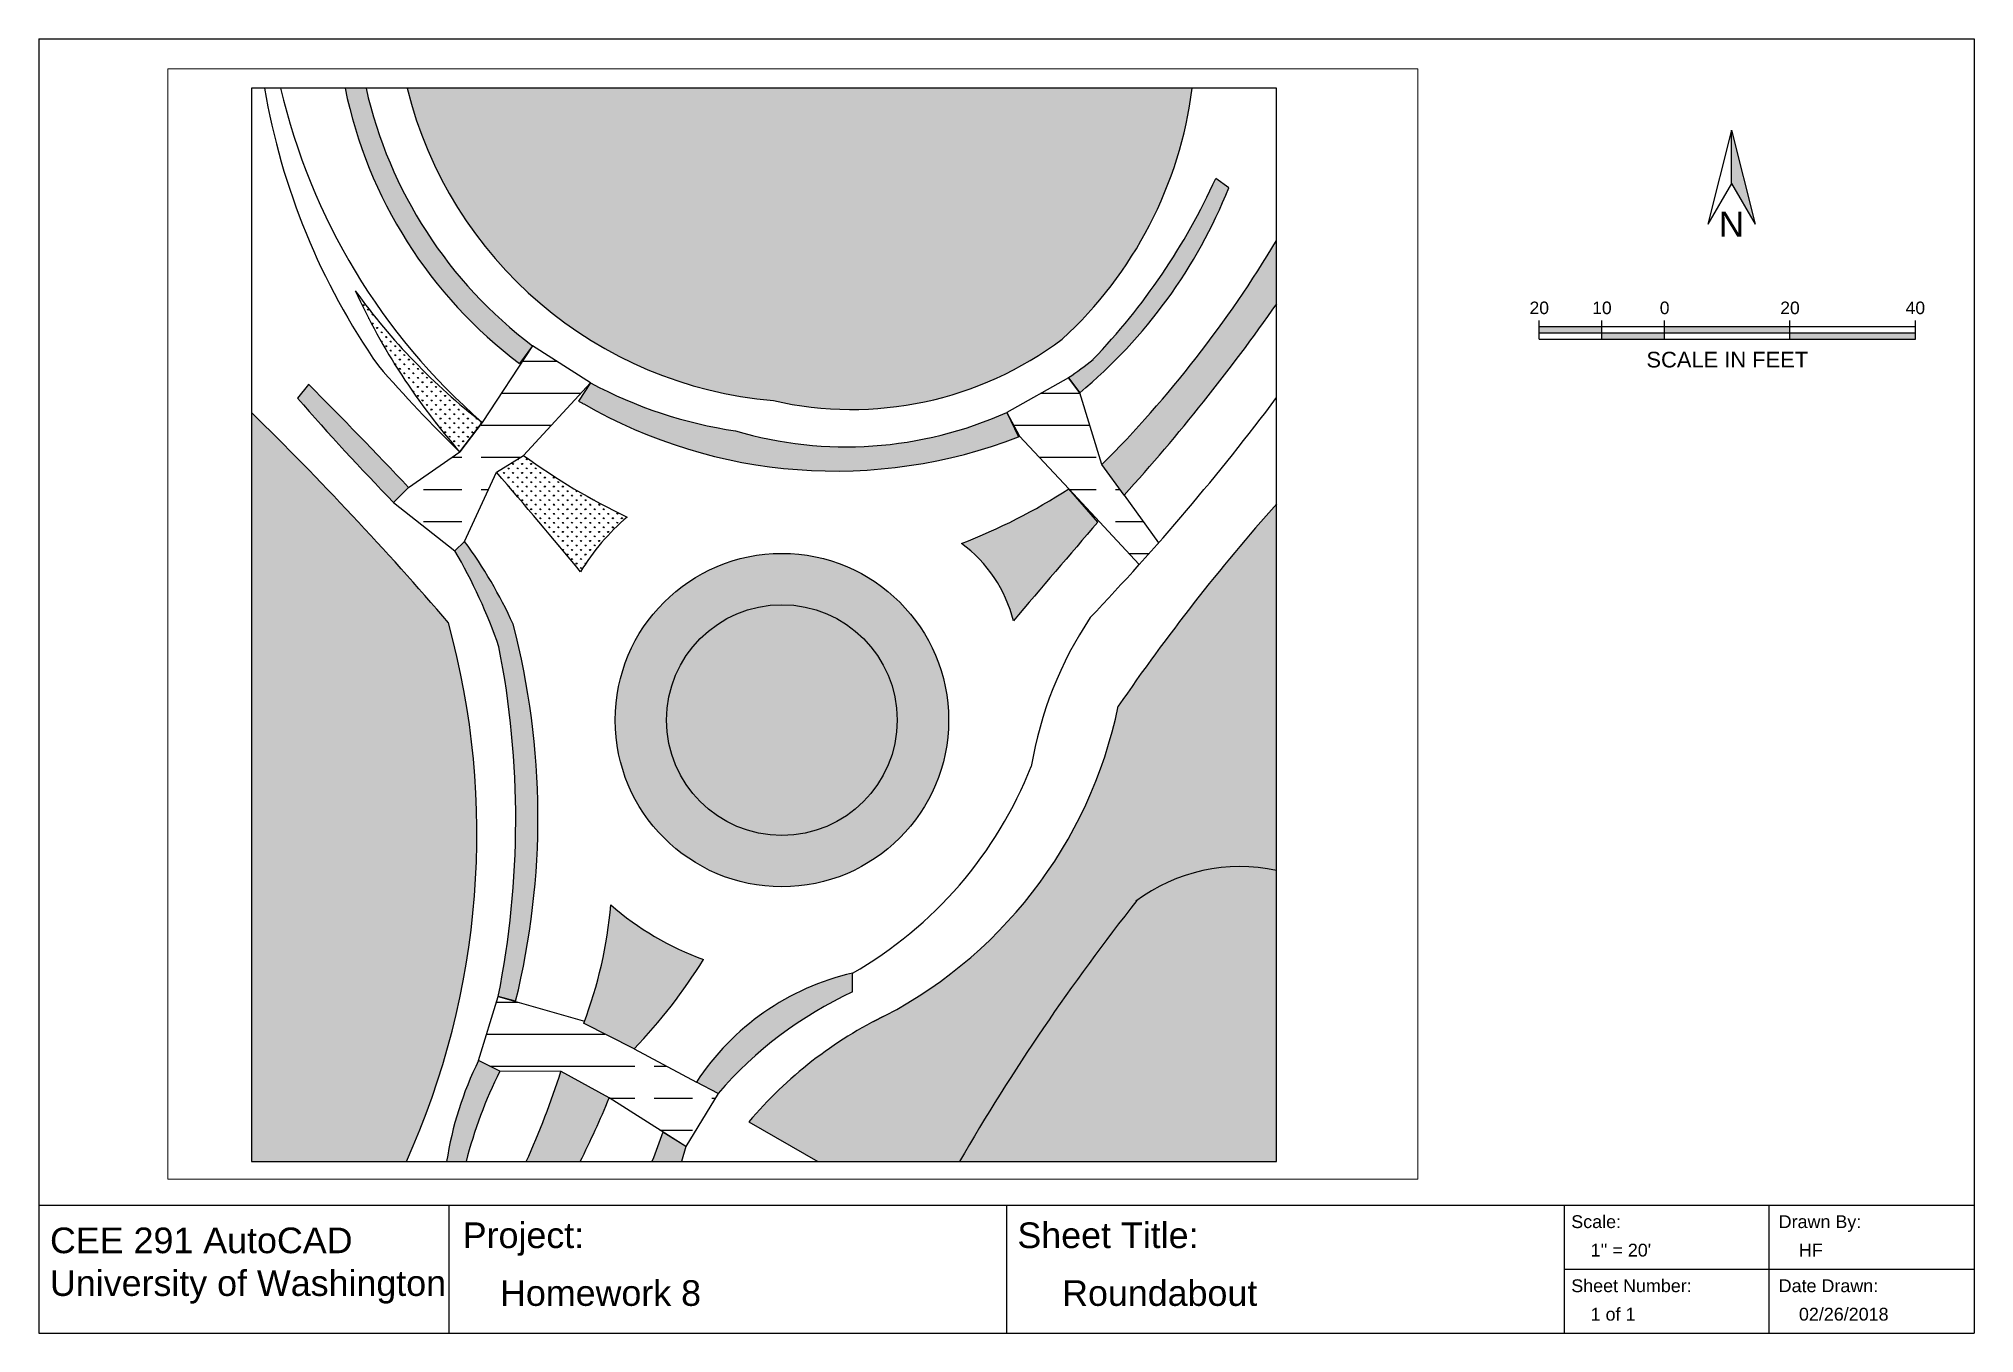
# Paper-space layout 'Layout1' of a CAD drawing. Header units: feet. Extents: x 0.8 to 15.9, y 0.2 to 10.3.
# The model-space entities are those that its viewports show. They can reach past a viewport. Long polylines and large blocks are cut down to what shows.
import ezdxf
from ezdxf.enums import TextEntityAlignment as Align

# ---------------------------------------------------------------- set-up
doc = ezdxf.new("R2010")
doc.units = ezdxf.units.FT
doc.header["$MEASUREMENT"] = 0
for name, color, linetype in [('Clay', 22, 'Continuous'), ('Crosswalks', 7, 'Continuous'), ('Frame', 7, 'Continuous'), ('Planter Areas', 7, 'Continuous'), ('Roadway Lines', 7, 'Continuous'), ('Sidewalk Lines', 7, 'Continuous'), ('TITLEBLOCK', 7, 'Continuous'), ('Wheel', 7, 'Continuous')]:
    doc.layers.add(name, color=color, linetype=linetype)
doc.layers.get('0').freeze()
doc.styles.get("Standard").update_dxf_attribs({"font": 'Arial.ttf'})
pattern_1 = [(90, (39.706, 1.9203), (-0.7071068, 0.7071068), [0.1875, -1.2267136]), (45, (39.706, 1.9203), (-0.7071068, 0.7071068), [0.1875, -0.8125]), (135, (39.706, 1.9203), (-0.7071068, -0.7071068), [0.1875, -0.8125])]
pattern_2 = [(0, (39.706, 1.9203), (0, 5), [24, -3, 6, -3])]
pattern_3 = [(0, (39.70602, 1.9203), (0, 0.1875), []), (0, (39.70602, 1.95155), (0, 0.1875), []), (0, (39.70602, 1.9828), (0, 0.1875), []), (0, (39.70602, 2.0453), (0, 0.1875), [0.1875, -0.125])]

# ---------------------------------------------------------------- blocks, each defined once
blk = doc.blocks.new('Scale Bar')
at = {"color": 7}
for p, q in [((-1.5, 0), (-1.5, 0.15)), ((-1.5, 0.1), (1.5, 0.1)), ((-1.5, 0.05), (1.5, 0.05)), ((-1.5, 0), (1.5, 0)), ((-1, 0), (-1, 0.15)), ((-0.5, 0), (-0.5, 0.15)), ((0.5, 0), (0.5, 0.15)), ((1.5, 0), (1.5, 0.15))]:
    blk.add_line(p, q, dxfattribs=at)
for points in [[(-1.5, 0.05), (-1.5, 0.1), (-1, 0.05), (-1, 0.1)], [(-1, 0), (-1, 0.05), (-0.5, 0), (-0.5, 0.05)], [(-0.5, 0.05), (-0.5, 0.1), (0.5, 0.05), (0.5, 0.1)], [(0.5, 0), (0.5, 0.05), (1.5, 0), (1.5, 0.05)]]:
    blk.add_solid(points)
for s, height, p in [('20', 0.1, (-1.5, 0.25)), ('10', 0.1, (-1, 0.25)), ('0', 0.1, (-0.5, 0.25)), ('20', 0.1, (0.5, 0.25)), ('40', 0.1, (1.5, 0.25)), ('SCALE IN FEET', 0.125, (0, -0.163))]:
    blk.add_text(s, height=height, dxfattribs=at).set_placement(p, align=Align.MIDDLE)
blk = doc.blocks.new('North Arrow')
h = blk.add_hatch(color=256)
h.dxf.hatch_style = 1
h.paths.add_polyline_path([(0, 0.325), (0.188, 0), (0, 0.75)])
for p, q in [((0, 0.75), (-0.188, 0)), ((0, 0.75), (0.188, 0)), ((0, 0.325), (0, 0.75)), ((0, 0.325), (-0.188, 0)), ((0, 0.325), (0.188, 0))]:
    blk.add_line(p, q)
at = {"insert": (0, 0), "char_height": 0.2, "attachment_point": 5}
blk.add_mtext_dynamic_manual_height_columns('N', width=0.29091, gutter_width=1, heights=[0], dxfattribs=at)
blk = doc.blocks.new('HW8_Blocks')
for name, p in [('North Arrow', (11.198, 7.33)), ('Scale Bar', (11.165, 6.413))]:
    blk.add_blockref(name, p)

msp = doc.modelspace()

# ---------------------------------------------------------------- hatches: boundary and pattern name
at = {"layer": 'Clay'}
h = msp.add_hatch(dxfattribs=at)
h.set_pattern_fill('CLAY', color=256)
h.set_pattern_definition(pattern_3)
h.paths.add_polyline_path([(186.67, 169.53), (64.19, 169.53, 0.321561), (121.33, 120.77, 0.220971), (166.39, 130.37, 0.177981)])
h.paths.add_polyline_path([(199.84, 47.47, 0.216706), (178.03, 42.76, 0.035631), (150.34, 2.02), (199.84, 2.02)])
h = msp.add_hatch(dxfattribs=at)
h.set_pattern_fill('CLAY', color=256)
h.set_pattern_definition(pattern_3)
h.paths.add_polyline_path([(96.64, 70.92, 1), (148.67, 70.92, 1)])
h.paths.add_polyline_path([(140.65, 70.92, -1), (104.65, 70.92, -1)], flags=16)
h.paths.add_polyline_path([(166.39, 130.37, 0.177981), (186.67, 169.53), (64.19, 169.53, 0.321561), (121.33, 120.77, 0.220971)])
at = {"layer": 'Crosswalks'}
h = msp.add_hatch(dxfattribs=at)
h.set_pattern_fill('ACAD_ISO08W100', color=256)
h.set_pattern_definition(pattern_2)
h.paths.add_polyline_path([(78.14, 109.58), (72.42, 112.76), (64.39, 107.22), (62.07, 104.89), (71.62, 97.34), (73.15, 98.8)])
h.paths.add_polyline_path([(92.81, 123.53), (83.72, 129.34), (75.9, 117.37), (82.35, 112.22)])
h = msp.add_hatch(dxfattribs=at)
h.set_pattern_fill('ACAD_ISO08W100', color=256)
h.set_pattern_definition(pattern_2)
h.paths.add_polyline_path([(169.14, 121.99), (167.39, 124.35), (157.75, 118.93), (159.73, 115.23), (167.4, 106.99), (178.4, 95.18, 0.002979), (181.42, 98.57), (176.03, 106.02), (172.59, 110.78)])
h = msp.add_hatch(dxfattribs=at)
h.set_pattern_fill('ACAD_ISO08W100', color=256)
h.set_pattern_definition(pattern_2)
h.paths.add_polyline_path([(75.9, 117.37), (72.42, 112.76), (78.14, 109.58), (82.35, 112.22)])
h.paths.add_polyline_path([(91.85, 23.94), (78.4, 27.81), (75.33, 17.82), (78.66, 16.12), (88.19, 16.1)])
h.paths.add_polyline_path([(99.58, 19.61), (91.7, 23.62), (88.19, 16.1), (95.69, 11.96)])
h.paths.add_polyline_path([(112.72, 12.68), (109.33, 14.44), (99.58, 19.61), (95.69, 11.96), (107.64, 4.38)])
at = {"layer": 'Planter Areas'}
h = msp.add_hatch(dxfattribs=at)
h.set_pattern_fill('GRASS', color=256)
h.set_pattern_definition(pattern_1)
h.paths.add_polyline_path([(62.07, 104.89), (64.39, 107.22, 0.009103), (48.77, 123.31), (47.08, 121.13, 0.013792)])
h.paths.add_polyline_path([(78.4, 27.81), (81.1, 27.04, 0.12513), (80.72, 85.88, 0.052042), (73.15, 98.8), (71.62, 97.34, -0.049937), (78.5, 82.35, -0.097961)])
h.paths.add_polyline_path([(70.64, 86.08, 0.021856), (39.88, 118.89), (39.88, 2.02), (64.06, 2.02, 0.174536)])
h.paths.add_polyline_path([(78.66, 16.12), (75.33, 17.82, 0.076662), (70.34, 2.02), (73.38, 2.02, -0.055602)])
h.paths.add_polyline_path([(110.41, 33.58, -0.091875), (95.96, 42.08, -0.069654), (91.72, 23.61), (99.58, 19.61, 0.052962)])
h.paths.add_polyline_path([(95.69, 11.96), (88.19, 16.1, -0.028629), (82.77, 2.02), (91.18, 2.02, 0.018556)])
h.paths.add_polyline_path([(133.68, 28.5), (133.66, 31.43, 0.194142), (109.33, 14.44), (112.72, 12.68, -0.106961)])
h.paths.add_polyline_path([(102.38, 2.02), (106.99, 2.02), (107.64, 4.38), (104.08, 6.62, 0.000526)])
h.paths.add_polyline_path([(140.65, 70.92, 1), (104.65, 70.92, 1)])
h.paths.add_polyline_path([(178.03, 42.76, -0.216706), (199.84, 47.47), (199.84, 104.67, 0.031382), (175.13, 73.08, -0.23234), (136.94, 23.88, 0.095631), (117.51, 8.25), (128.24, 2.02), (150.34, 2.02, -0.035631)])
h.paths.add_polyline_path([(158.77, 86.4, -0.000885), (171.95, 101.82), (167.4, 106.99, -0.052081), (150.66, 98.48, -0.175757)])
h.paths.add_polyline_path([(199.84, 135.87), (199.84, 145.75, -0.061327), (172.59, 110.78), (176.03, 106.02, 0.031481)])
h.paths.add_polyline_path([(167.39, 124.35), (169.14, 121.99, 0.124185), (192.39, 153.99), (190.34, 155.44, -0.085345), (171.19, 127.2, -0.019408)])
h.paths.add_polyline_path([(115.42, 116.04, -0.086162), (92.81, 123.53), (90.94, 120.66, 0.003055), (91.72, 120.25, 0.226487), (159.57, 115.13), (157.75, 118.93, -0.178901)])
h.paths.add_polyline_path([(57.77, 169.53), (54.49, 169.53, 0.182785), (81.73, 126.54), (83.72, 129.34, -0.177213)])
h = msp.add_hatch(dxfattribs=at)
h.set_pattern_fill('GRASS', color=256)
h.set_pattern_definition(pattern_1)
h.paths.add_polyline_path([(56.09, 137.9, 0.073833), (72.42, 112.76), (75.9, 117.37, -0.072461)])
h = msp.add_hatch(dxfattribs=at)
h.set_pattern_fill('GRASS', color=256)
h.set_pattern_definition(pattern_1)
h.paths.add_polyline_path([(98.54, 102.61, -0.047697), (82.35, 112.22), (78.14, 109.58, -0.005303), (91.23, 94.06, -0.081508)])

# ---------------------------------------------------------------- linework, layer by layer
at = {"layer": 'Clay'}
for centre, radius, start, end in [((194.11, 21.13), 26.95, 77.7212, 126.9758), ((449.63, -171.63), 346.02, 141.7135, 149.8761)]:
    msp.add_arc(centre, radius, start, end, dxfattribs=at)
at = {"layer": 'Crosswalks'}
for p, q in [((83.72, 129.34), (75.9, 117.37)), ((92.81, 123.53), (83.72, 129.34)), ((167.39, 124.35), (157.75, 118.93)), ((169.14, 121.99), (167.39, 124.35)), ((82.35, 112.22), (92.81, 123.53)), ((172.59, 110.78), (169.14, 121.99)), ((157.75, 118.93), (159.73, 115.23)), ((72.42, 112.76), (75.9, 117.37)), ((159.73, 115.23), (167.4, 106.99)), ((64.39, 107.22), (72.42, 112.76)), ((78.14, 109.58), (82.35, 112.22)), ((73.15, 98.8), (78.14, 109.58)), ((176.03, 106.02), (172.59, 110.78)), ((167.4, 106.99), (178.4, 95.18)), ((176.03, 106.02), (181.42, 98.57)), ((62.07, 104.89), (71.62, 97.34)), ((75.33, 17.82), (78.4, 27.81)), ((78.4, 27.81), (91.85, 23.94)), ((99.58, 19.61), (91.72, 23.61)), ((99.58, 19.61), (109.33, 14.44)), ((88.19, 16.1), (78.66, 16.12)), ((95.69, 11.96), (88.19, 16.1)), ((112.72, 12.68), (107.64, 4.38)), ((112.72, 12.68), (109.33, 14.44)), ((107.64, 4.38), (95.69, 11.96))]:
    msp.add_line(p, q, dxfattribs=at)
at = {"layer": 'Frame'}
for p, q in [((39.88, 169.53), (39.88, 2.02)), ((199.84, 169.53), (39.88, 169.53)), ((199.84, 2.02), (199.84, 169.53)), ((39.88, 2.02), (199.84, 2.02))]:
    msp.add_line(p, q, dxfattribs=at)
at = {"layer": 'Roadway Lines'}
for p, q in [((192.39, 153.99), (190.34, 155.44)), ((83.72, 129.34), (81.73, 126.54)), ((167.39, 124.35), (169.14, 121.99)), ((48.77, 123.31), (47.08, 121.13)), ((92.81, 123.53), (90.94, 120.66)), ((157.75, 118.93), (159.57, 115.13)), ((75.9, 117.37), (72.42, 112.76)), ((176.03, 106.02), (172.59, 110.78)), ((64.39, 107.22), (62.07, 104.89)), ((171.95, 101.82), (167.4, 106.99)), ((73.15, 98.8), (71.62, 97.34)), ((81.1, 27.04), (78.4, 27.81)), ((78.66, 16.12), (75.33, 17.82)), ((107.64, 4.38), (104.08, 6.62)), ((117.51, 8.25), (128.24, 2.02)), ((107.64, 4.38), (106.99, 2.02)), ((128.24, 2.02), (150.34, 2.02))]:
    msp.add_line(p, q, dxfattribs=at)
for centre, radius, start, end in [((147.13, 187.33), 106.69, 189.6044, 214.9601), ((140.73, 192.04), 98.89, 193.1555, 229.031), ((124.94, 184.05), 71.93, 191.644, 233.0778), ((117.34, 184.07), 80.85, 309.8403, 338.1564), ((44.17, 238.97), 181.44, 315.0496, 329.0871), ((148.94, 180.31), 102.07, 204.5477, 221.4383), ((136.46, 195.61), 98.94, 215.6815, 232.2595), ((-48.92, 309.86), 303.58, 317.8181, 325.0305), ((218.04, 263.39), 209.52, 220.9062, 225.9703), ((-385.48, -313.76), 616.12, 43.09946, 45.18556), ((124.94, 184.05), 71.93, 241.7916, 242.4918), ((131.01, 188.74), 78.96, 240.1626, 291.2085), ((117.34, 184.07), 80.85, 301.4903, 301.6256), ((140.73, 192.04), 98.89, 233.8161, 244.7392), ((-646.82, -515.61), 957.3, 39.55868, 40.77409), ((118.3, 182.88), 90.39, 290.9796, 302.9049), ((120.91, 76.09), 34.7, 130.1655, 148.8044), ((4523.83, -3629.22), 5732.33, 139.392233, 139.594958), ((15.06, 56.09), 72.1, 24.4022, 36.3186), ((138.06, 81.26), 21.34, 13.935, 53.8083), ((-34.81, 55.71), 119.4, 346.1062, 14.6357), ((27.86, 47.96), 68.35, 339.1291, 355.0668), ((126.14, 76.83), 46.03, 229.0257, 250.023), ((39.25, 77.58), 83.67, 316.1397, 328.2664), ((142.55, -7.21), 39.65, 102.9238, 146.9038), ((139.22, -14.59), 67.9, 153.1042, 165.8342), ((-37.37, 56.29), 131.82, 335.6937, 342.2532), ((-40.38, 67.81), 147.09, 333.4335, 337.6857), ((2289.12, -804.78), 2330.83, 159.62765, 159.74816)]:
    msp.add_arc(centre, radius, start, end, dxfattribs=at)
at = {"layer": 'Sidewalk Lines'}
msp.add_line((133.68, 28.5), (133.66, 31.42), dxfattribs=at)
for centre, radius, start, end in [((125.66, 184.9), 69.61, 192.7542, 232.9512), ((126.74, 184.98), 64.44, 193.8755, 265.1787), ((123.26, 177.53), 63.91, 312.4372, 352.8048), ((98.63, 197.01), 100.69, 316.1063, 335.6185), ((133.53, 174.06), 54.67, 257.1025, 306.9444), ((132.68, 174.76), 61.2, 304.5507, 308.9982), ((348.98, 384.66), 400.74, 221.1176, 224.2782), ((125.66, 184.9), 69.61, 241.8395, 261.5377), ((-105.31, 350.5), 381.68, 316.3238, 323.0813), ((-319.84, -249.18), 514.67, 40.6494, 45.6576), ((132.68, 174.76), 61.2, 253.6151, 294.187), ((438.89, -107.83), 319.84, 138.3639, 145.5538), ((0.16, 55.48), 82.82, 18.9276, 30.3628), ((-49.39, 53.19), 124.45, 335.7222, 15.3239), ((221.22, 53.49), 60.54, 146.4799, 170.2998), ((-59.38, 55.34), 140.5, 348.7018, 11.0813), ((105.95, 87.35), 70.63, 296.0236, 348.3437), ((101.78, 87.16), 64.2, 299.77, 338.5618), ((159.74, -27.85), 62.08, 114.8202, 139.2411), ((167.71, -34.27), 65.79, 115.9576, 139.7335), ((124.04, -6.25), 54.33, 153.7045, 171.2398)]:
    msp.add_arc(centre, radius, start, end, dxfattribs=at)
at = {"layer": 'Wheel'}
for radius in [26.01, 18]:
    msp.add_circle((122.65, 70.92), radius, dxfattribs=at)

psp = doc.layouts.get("Layout1")

# ---------------------------------------------------------------- linework, layer by layer
at = {"layer": 'TITLEBLOCK'}
for p, q in [((0.79, 10.327), (15.89, 10.327)), ((0.79, 10.327), (0.79, 0.227)), ((15.89, 10.327), (15.89, 0.227)), ((0.79, 1.227), (15.89, 1.227)), ((3.99, 1.227), (3.99, 0.227)), ((8.34, 1.227), (8.34, 0.227)), ((12.69, 1.227), (12.69, 0.227)), ((14.29, 0.227), (14.29, 1.227)), ((12.69, 0.727), (15.89, 0.727)), ((0.79, 0.227), (15.89, 0.227))]:
    psp.add_line(p, q, dxfattribs=at)

# ---------------------------------------------------------------- block references
at = {"layer": 'Wheel', "xscale": 0.9779890742013506, "yscale": 0.9779890742013506, "zscale": 0.9779890742013506}
psp.add_blockref('HW8_Blocks', (3.044, 1.711), dxfattribs=at)

# ---------------------------------------------------------------- texts
at = {"layer": 'TITLEBLOCK', "attachment_point": 1}
for s, width, insert, char_height in [('Project:', 2.02658, (4.098, 1.092), 0.2), ('Sheet Title:', 2.02658, (8.425, 1.092), 0.2), ('Scale:', 2.02658, (12.746, 1.148), 0.1), ('Drawn By:', 2.02658, (14.364, 1.148), 0.1), ('CEE 291 AutoCAD\\PUniversity of Washington', 3.18504, (0.878, 1.052), 0.2), ("1'' = 20'", 2.02658, (12.897, 0.926), 0.1), ('HF', 2.02658, (14.522, 0.926), 0.1), ('Homework 8', 3.91907, (4.389, 0.641), 0.2), ('Roundabout', 3.91907, (8.774, 0.641), 0.2), ('Sheet Number:', 2.02658, (12.746, 0.648), 0.1), ('Date Drawn:', 2.02658, (14.364, 0.648), 0.1), ('1 of 1', 2.02658, (12.897, 0.426), 0.1), ('02/26/2018', 2.02658, (14.522, 0.426), 0.1)]:
    psp.add_mtext_dynamic_manual_height_columns(s, width=width, gutter_width=1, heights=[0], dxfattribs=dict(at, insert=insert, char_height=char_height))

# ---------------------------------------------------------------- viewports
at = {"layer": 'Wheel'}
psp.add_viewport(center=(6.674, 5.761), size=(9.751, 8.66364), view_center_point=(124.375, 85.918), view_height=173.27287, dxfattribs=at)

doc.saveas('drawing.dxf')
